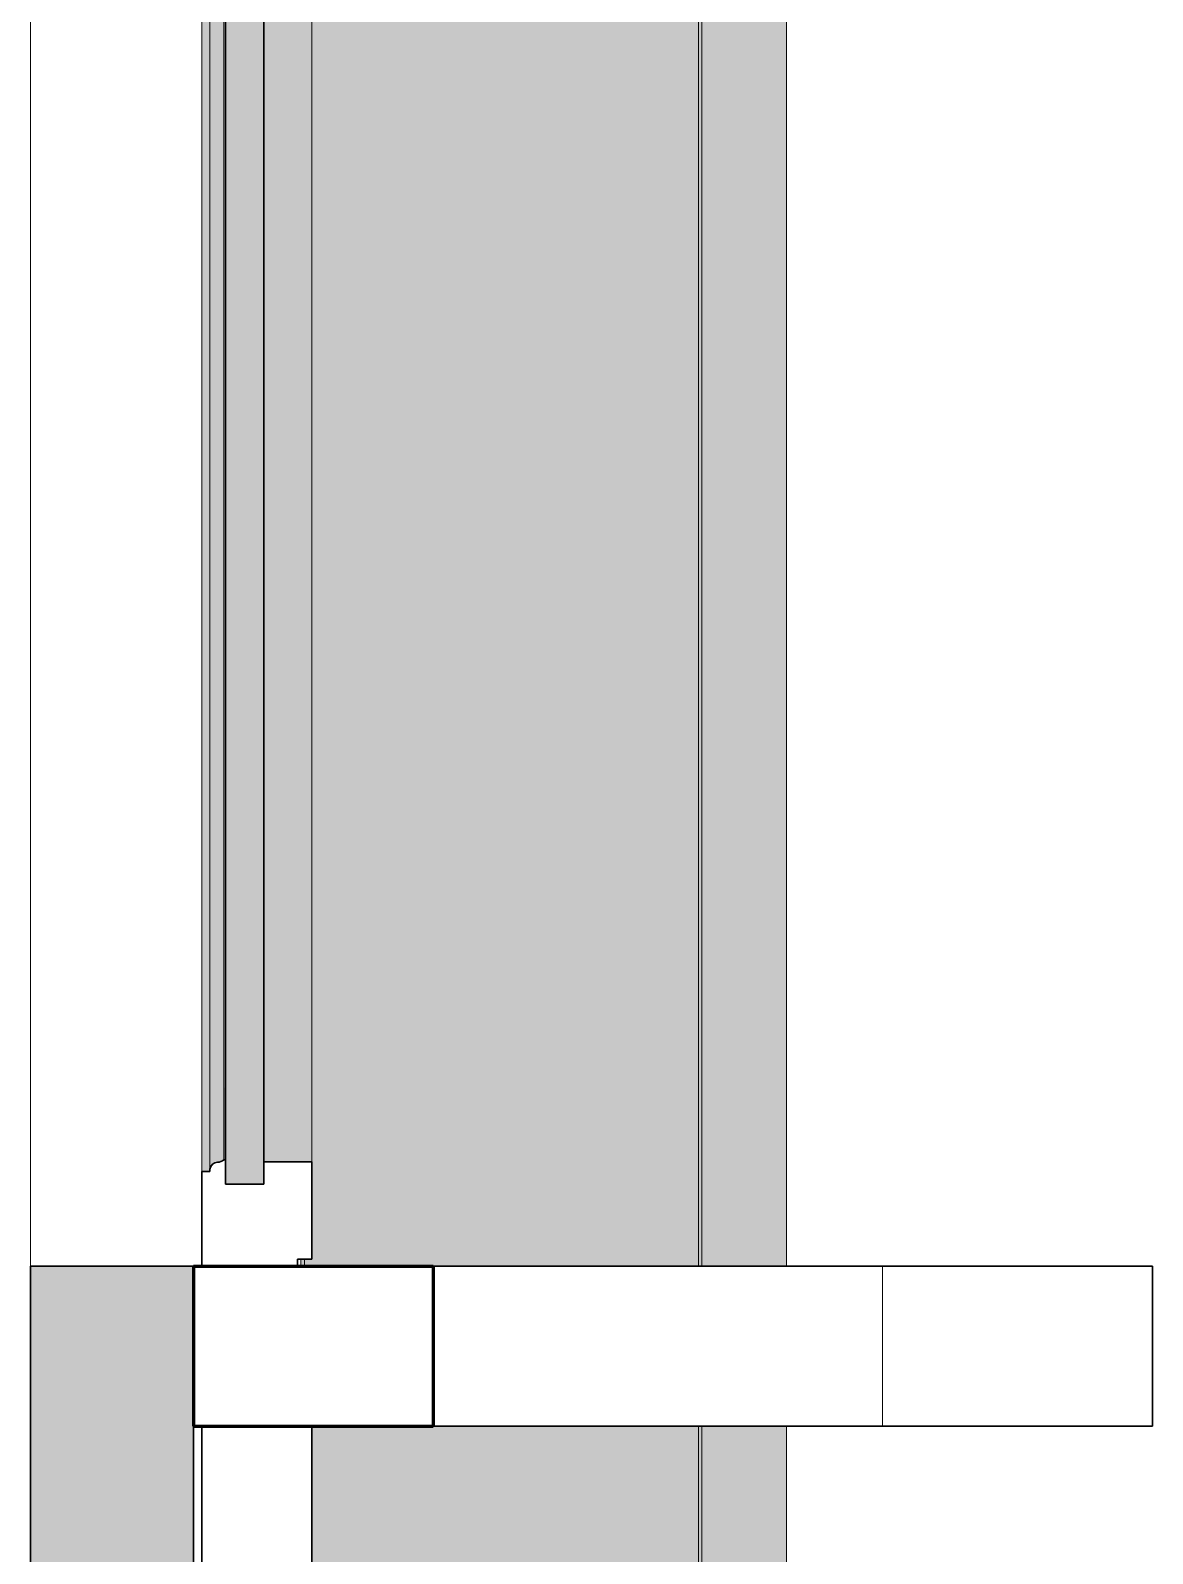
# Model space of a CAD drawing. Header units: millimetres. Extents: x 155927 to 326028, y -36033 to 97293.
# Drawn here: x 230739 to 231441, y 21417 to 22369 of the extents above; entities that cross this region are included whole.
import ezdxf

# ---------------------------------------------------------------- set-up
doc = ezdxf.new("R2010")
doc.units = ezdxf.units.MM
doc.header["$MEASUREMENT"] = 0
for name, color, linetype, lineweight in [('A-GLAZ', 7, 'CONTINUOUS', 9), ('A-GLAZ-CWMG', 7, 'CONTINUOUS', 9), ('A-WALL-PATT', 7, 'CONTINUOUS', 9), ('I-WALL', 7, 'CONTINUOUS', 9), ('S-COLS-SYMB', 7, 'CONTINUOUS', 70)]:
    doc.layers.add(name, color=color, linetype=linetype, lineweight=lineweight)

msp = doc.modelspace()

# ---------------------------------------------------------------- hatches: boundary and pattern name
at = {"layer": 'A-GLAZ'}
h = msp.add_hatch(color=256, dxfattribs=at)
h.paths.add_polyline_path([(231211.81, 16190.61), (231211.81, 18843.61), (230914.83, 18843.61), (230914.83, 17490.61), (230910.18, 17490.61), (230910.18, 17486.29), (230914.83, 17486.29), (230914.83, 16294.93), (230910.18, 16294.93), (230910.18, 16290.61), (231174.83, 16290.61), (231174.83, 16190.61)], flags=0)
h.paths.add_polyline_path([(230910.18, 18943.61), (231211.81, 18943.61), (231211.81, 21496.61), (230914.83, 21496.61), (230914.83, 20143.61), (230910.18, 20143.61), (230910.18, 20139.29), (230914.83, 20139.29), (230914.83, 18947.93), (230910.18, 18947.93)], flags=0)
h.paths.add_polyline_path([(230910.18, 21596.61), (231211.81, 21596.61), (231211.81, 24149.61), (230914.83, 24149.61), (230914.83, 22796.61), (230910.18, 22796.61), (230910.18, 22792.29), (230914.83, 22792.29), (230914.83, 21600.93), (230910.18, 21600.93)], flags=0)
h.paths.add_polyline_path([(230914.83, 24249.61), (231211.81, 24249.61), (231211.81, 25549.61), (231174.83, 25549.61), (231174.83, 25449.61), (230910.18, 25449.61), (230910.18, 25445.29), (230914.83, 25445.29), (230914.83, 24253.93), (230910.18, 24253.93), (230910.18, 24249.61)], flags=0)
h = msp.add_hatch(color=256, dxfattribs=at)
h.paths.add_polyline_path([(230908.07, 16290.61), (230910.18, 16290.61), (230910.18, 16294.93), (230908.07, 16294.93)], flags=0)
h.paths.add_polyline_path([(230908.07, 17486.29), (230910.18, 17486.29), (230910.18, 17490.61), (230908.07, 17490.61)], flags=0)
h.paths.add_polyline_path([(230908.07, 18943.61), (230910.18, 18943.61), (230910.18, 18947.93), (230908.07, 18947.93)], flags=0)
h.paths.add_polyline_path([(230910.18, 20139.29), (230910.18, 20143.61), (230908.07, 20143.61), (230908.07, 20139.29)], flags=0)
h.paths.add_polyline_path([(230910.18, 21596.61), (230910.18, 21600.93), (230908.07, 21600.93), (230908.07, 21596.61)], flags=0)
h.paths.add_polyline_path([(230910.18, 22792.29), (230910.18, 22796.61), (230908.07, 22796.61), (230908.07, 22792.29)], flags=0)
h.paths.add_polyline_path([(230908.07, 24249.61), (230910.18, 24249.61), (230910.18, 24253.93), (230908.07, 24253.93)], flags=0)
h.paths.add_polyline_path([(230908.07, 25445.29), (230910.18, 25445.29), (230910.18, 25449.61), (230908.07, 25449.61)], flags=0)
for points in [[(230876.42, 21647.83), (230884.89, 21647.83), (230884.89, 22745.39), (230860.95, 22745.39), (230860.95, 21647.83)], [(230845.97, 21655.82), (230850.96, 21655.82), (230850.96, 22737.4), (230845.97, 22737.4), (230845.97, 21657.36)], [(230850.96, 21657.36), (230853.26, 21660.73), (230855.88, 21662.03), (230855.88, 22731.62), (230852.21, 22733.4), (230850.96, 22733.62), (230850.96, 21659.61)], [(230855.88, 21661.6), (230859.85, 21663.04), (230859.85, 22730.18), (230855.88, 22731.4), (230855.88, 21661.82)], [(230914.83, 21661.81), (230914.83, 22731.41), (230884.89, 22731.41), (230884.89, 21661.81)], [(230859.85, 21663.04), (230860.95, 21663.04), (230859.85, 21732.44)]]:
    msp.add_hatch(color=256, dxfattribs=at).paths.add_polyline_path(points, flags=0)
at = {"layer": 'A-WALL-PATT'}
for points in [[(230840.83, 21494.61), (230840.83, 21596.61), (230738.83, 21596.61), (230738.83, 21494.61)], [(230738.83, 20245.61), (230840.83, 20245.61), (230840.83, 21494.61), (230738.83, 21494.61), (230738.83, 20393.48)]]:
    msp.add_hatch(color=256, dxfattribs=at).paths.add_polyline_path(points, flags=0)

# ---------------------------------------------------------------- linework, layer by layer
at = {"layer": 'A-GLAZ'}
for p, q in [((231211.81, 21596.61), (231211.81, 24149.61)), ((230845.97, 22737.4), (230845.97, 21655.82)), ((230850.96, 21657.36), (230850.96, 22735.86)), ((230859.85, 21663.04), (230859.85, 22730.18)), ((230914.83, 21661.81), (230914.83, 22731.41)), ((230850.96, 21655.82), (230850.96, 21657.36)), ((230908.07, 21596.61), (230908.07, 21600.93)), ((230910.18, 21596.61), (230910.18, 21600.93)), ((231211.81, 18943.61), (231211.81, 21496.61))]:
    msp.add_line(p, q, dxfattribs=at)
at = {"layer": 'A-GLAZ', "lineweight": 30}
for p, q in [((230860.95, 22745.39), (230860.95, 21647.83)), ((230884.89, 21647.83), (230884.89, 22745.39)), ((230850.96, 21657.36), (230850.96, 21655.82)), ((230860.95, 21663.04), (230859.85, 21663.04)), ((230860.95, 21647.83), (230860.95, 21663.04)), ((230914.83, 21661.81), (230884.89, 21661.81)), ((230884.89, 21661.81), (230884.89, 21647.83)), ((230914.83, 21600.93), (230914.83, 21661.81)), ((230850.96, 21655.82), (230845.97, 21655.82)), ((230845.97, 21655.82), (230845.97, 21596.61)), ((230860.95, 21647.83), (230884.89, 21647.83)), ((230884.89, 21647.83), (230860.95, 21647.83)), ((230905.85, 21596.61), (230905.85, 21600.93)), ((230905.85, 21600.93), (230914.83, 21600.93)), ((231440.83, 21596.61), (230840.83, 21596.61)), ((230845.97, 21596.61), (230905.85, 21596.61)), ((231440.83, 21496.61), (231440.83, 21596.61)), ((230840.83, 21496.61), (231440.83, 21496.61)), ((230914.83, 21496.61), (230845.97, 21496.61)), ((230845.97, 21496.61), (230845.97, 20143.61)), ((230914.83, 20143.61), (230914.83, 21496.61))]:
    msp.add_line(p, q, dxfattribs=at)
at = {"layer": 'A-GLAZ', "linetype": 'Continuous'}
msp.add_line((231271.79, 21496.61), (231271.79, 21596.61), dxfattribs=at)
at = {"layer": 'A-GLAZ', "lineweight": 30}
for centre, radius, start, end in [((230856.2, 21656.25), 5.36, 93.42608, 168.04762), ((230855.44, 21668.98), 7.4, 273.42608, 306.57392)]:
    msp.add_arc(centre, radius, start, end, dxfattribs=at)
at = {"layer": 'A-GLAZ'}
for points, knots in [([(230852.21, 21659.82), (230852.05, 21659.65), (230851.77, 21659.28), (230851.29, 21658.48), (230851.06, 21657.83), (230850.96, 21657.36)], [-0.4, -0.4, -0.4, -0.4, -0.3, -0.2, 0, 0, 0, 0]), ([(230855.88, 21661.6), (230855.42, 21661.57), (230854.73, 21661.44), (230853.86, 21661.09), (230853.46, 21660.86), (230853.26, 21660.73)], [-1, -1, -1, -1, -0.8, -0.7, -0.6, -0.6, -0.6, -0.6])]:
    msp.add_open_spline(points, degree=3, knots=knots, dxfattribs=at)
msp.add_open_spline([(230859.85, 21663.04), (230859.47, 21662.76), (230859.06, 21662.51), (230858.63, 21662.31)], degree=3, dxfattribs=at)
at = {"layer": 'A-GLAZ-CWMG'}
for p, q in [((231156.83, 22182.61), (231156.83, 22549.61)), ((231158.83, 22549.61), (231158.83, 22182.61)), ((231156.83, 21807.61), (231156.83, 22182.61)), ((231158.83, 22182.61), (231158.83, 21807.61)), ((231156.83, 21596.61), (231156.83, 21807.61)), ((231158.83, 21807.61), (231158.83, 21596.61)), ((231156.83, 21432.61), (231156.83, 21496.61)), ((231158.83, 21496.61), (231158.83, 21432.61)), ((231156.83, 21057.61), (231156.83, 21432.61)), ((231158.83, 21432.61), (231158.83, 21057.61))]:
    msp.add_line(p, q, dxfattribs=at)
at = {"layer": 'I-WALL'}
msp.add_line((230738.83, 21596.61), (230738.83, 22796.61), dxfattribs=at)
at = {"layer": 'I-WALL', "lineweight": 30}
for p, q in [((230840.83, 21596.61), (230738.83, 21596.61)), ((230738.83, 21596.61), (230738.83, 21494.61)), ((230840.83, 21494.61), (230840.83, 21596.61)), ((230738.83, 21494.61), (230738.83, 20245.61)), ((230840.83, 20245.61), (230840.83, 21494.61))]:
    msp.add_line(p, q, dxfattribs=at)
at = {"layer": 'S-COLS-SYMB', "lineweight": 60}
for p, q in [((230840.83, 21596.61), (230840.83, 21496.61)), ((230840.83, 21596.61), (230990.83, 21596.61)), ((230990.83, 21596.61), (230990.83, 21496.61)), ((230840.83, 21496.61), (230990.83, 21496.61))]:
    msp.add_line(p, q, dxfattribs=at)

doc.saveas('drawing.dxf')
